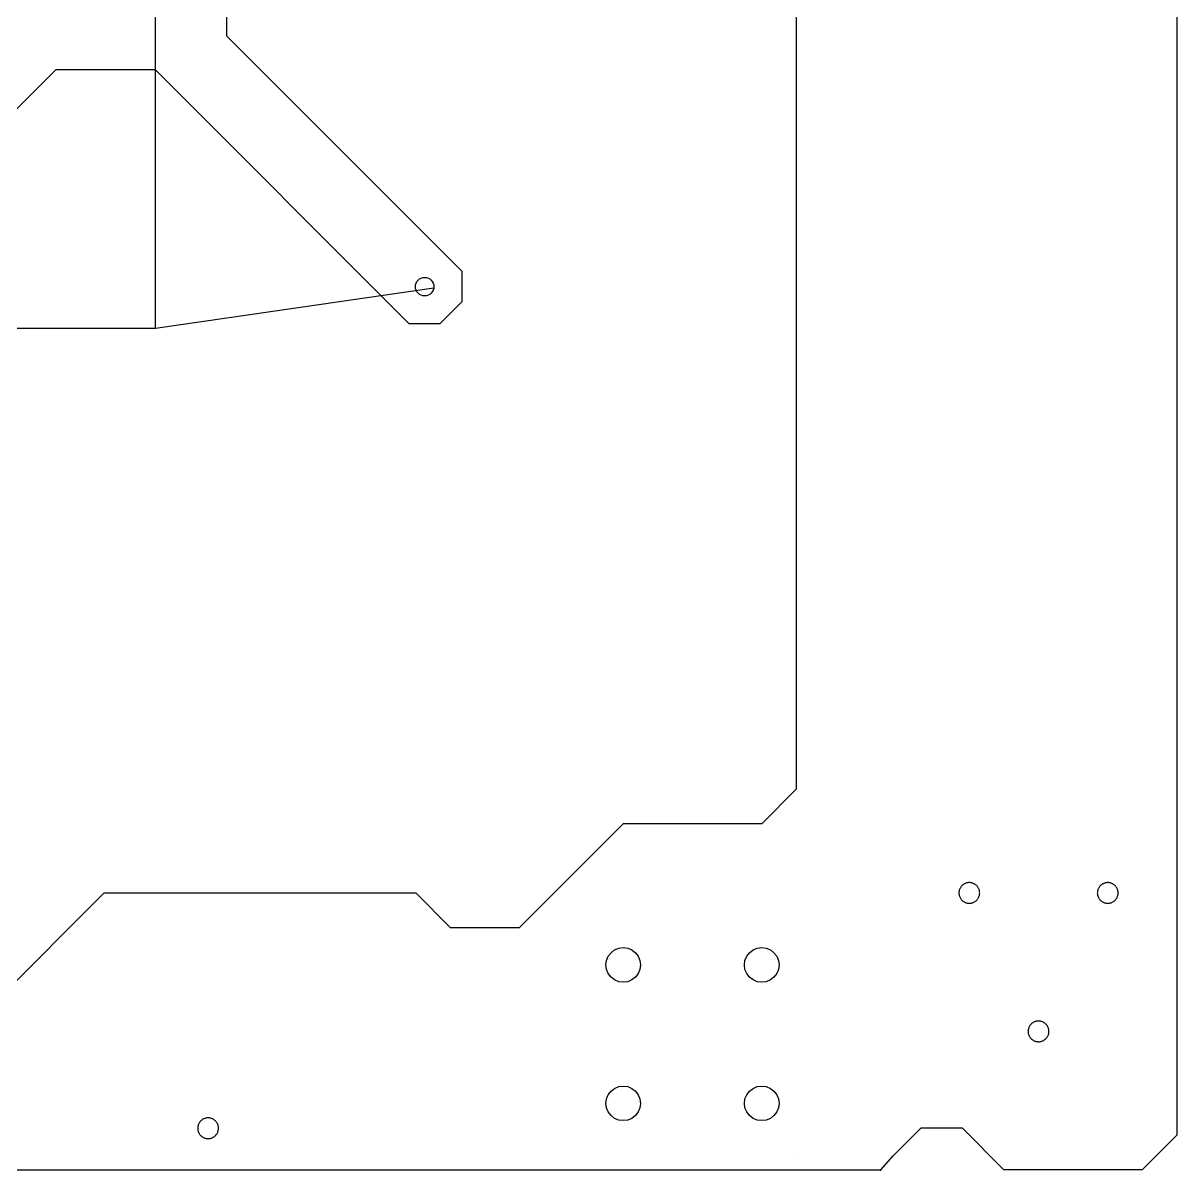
# Model space of a CAD drawing. Header units: millimetres. Extents: x -207 to 207, y -207 to 207.
# Drawn here: x 20.4 to 206.8, y -207 to -21.6 of the extents above; entities that cross this region are included whole.
import ezdxf

# ---------------------------------------------------------------- set-up
doc = ezdxf.new("R2010")
doc.units = ezdxf.units.MM
doc.layers.get('0').update_dxf_attribs({"true_color": 0xffffff})
doc.layers.add('diry a zavity', color=5, linetype='Continuous', lineweight=25, true_color=0x0000ff)
doc.layers.add('M3', color=3, linetype='Continuous', lineweight=25, true_color=0x00ff00)

msp = doc.modelspace()

# ---------------------------------------------------------------- linework, layer by layer
for p, q in [((206.82, 201.23), (206.82, -201.23)), ((145.33, 156.51), (145.33, -145.33)), ((53.29, -0.82), (53.29, -23.67)), ((53.29, -23.67), (91.29, -61.67)), ((25.69, -29.16), (-15.31, -70.16)), ((41.8, -29.16), (25.69, -29.16)), ((82.8, -70.16), (41.8, -29.16)), ((91.29, -61.67), (91.29, -66.64)), ((91.29, -66.64), (87.77, -70.16)), ((87.77, -70.16), (82.8, -70.16)), ((145.33, -145.33), (139.74, -150.92)), ((117.38, -150.92), (100.61, -167.69)), ((139.74, -150.92), (117.38, -150.92)), ((5.59, -190.05), (33.54, -162.1)), ((33.54, -162.1), (83.85, -162.1)), ((89.43, -167.69), (83.85, -162.1)), ((171.61, -161.99), (171.6, -162.1)), ((171.6, -162.1), (171.61, -162.21)), ((171.62, -161.88), (171.61, -161.99)), ((171.64, -161.77), (171.62, -161.88)), ((171.66, -161.67), (171.64, -161.77)), ((171.69, -161.56), (171.66, -161.67)), ((171.73, -161.46), (171.69, -161.56)), ((171.78, -161.36), (171.73, -161.46)), ((171.83, -161.26), (171.78, -161.36)), ((171.89, -161.17), (171.83, -161.26)), ((171.95, -161.08), (171.89, -161.17)), ((172.02, -160.99), (171.95, -161.08)), ((172.09, -160.91), (172.02, -160.99)), ((172.17, -160.84), (172.09, -160.91)), ((172.26, -160.77), (172.17, -160.84)), ((172.35, -160.71), (172.26, -160.77)), ((172.44, -160.65), (172.35, -160.71)), ((172.54, -160.6), (172.44, -160.65)), ((172.64, -160.55), (172.54, -160.6)), ((172.74, -160.51), (172.64, -160.55)), ((172.85, -160.48), (172.74, -160.51)), ((172.95, -160.46), (172.85, -160.48)), ((173.06, -160.44), (172.95, -160.46)), ((173.17, -160.43), (173.06, -160.44)), ((173.28, -160.42), (173.17, -160.43)), ((173.39, -160.43), (173.28, -160.42)), ((173.5, -160.44), (173.39, -160.43)), ((173.61, -160.46), (173.5, -160.44)), ((173.71, -160.48), (173.61, -160.46)), ((173.82, -160.51), (173.71, -160.48)), ((173.92, -160.55), (173.82, -160.51)), ((174.02, -160.6), (173.92, -160.55)), ((174.12, -160.65), (174.02, -160.6)), ((174.21, -160.71), (174.12, -160.65)), ((174.3, -160.77), (174.21, -160.71)), ((174.39, -160.84), (174.3, -160.77)), ((174.47, -160.91), (174.39, -160.84)), ((174.54, -160.99), (174.47, -160.91)), ((174.61, -161.08), (174.54, -160.99)), ((174.67, -161.17), (174.61, -161.08)), ((174.73, -161.26), (174.67, -161.17)), ((174.78, -161.36), (174.73, -161.26)), ((174.83, -161.46), (174.78, -161.36)), ((174.87, -161.56), (174.83, -161.46)), ((174.9, -161.67), (174.87, -161.56)), ((174.92, -161.77), (174.9, -161.67)), ((174.94, -161.88), (174.92, -161.77)), ((174.95, -161.99), (174.94, -161.88)), ((174.96, -162.1), (174.95, -161.99)), ((174.95, -162.21), (174.96, -162.1)), ((193.97, -161.99), (193.96, -162.1)), ((193.96, -162.1), (193.97, -162.21)), ((193.98, -161.88), (193.97, -161.99)), ((193.99, -161.77), (193.98, -161.88)), ((194.02, -161.67), (193.99, -161.77)), ((194.05, -161.56), (194.02, -161.67)), ((194.09, -161.46), (194.05, -161.56)), ((194.13, -161.36), (194.09, -161.46)), ((194.19, -161.26), (194.13, -161.36)), ((194.24, -161.17), (194.19, -161.26)), ((194.31, -161.08), (194.24, -161.17)), ((194.38, -160.99), (194.31, -161.08)), ((194.45, -160.91), (194.38, -160.99)), ((194.53, -160.84), (194.45, -160.91)), ((194.62, -160.77), (194.53, -160.84)), ((194.71, -160.71), (194.62, -160.77)), ((194.8, -160.65), (194.71, -160.71)), ((194.9, -160.6), (194.8, -160.65)), ((195, -160.55), (194.9, -160.6)), ((195.1, -160.51), (195, -160.55)), ((195.2, -160.48), (195.1, -160.51)), ((195.31, -160.46), (195.2, -160.48)), ((195.42, -160.44), (195.31, -160.46)), ((195.53, -160.43), (195.42, -160.44)), ((195.64, -160.42), (195.53, -160.43)), ((195.75, -160.43), (195.64, -160.42)), ((195.86, -160.44), (195.75, -160.43)), ((195.97, -160.46), (195.86, -160.44)), ((196.07, -160.48), (195.97, -160.46)), ((196.18, -160.51), (196.07, -160.48)), ((196.28, -160.55), (196.18, -160.51)), ((196.38, -160.6), (196.28, -160.55)), ((196.48, -160.65), (196.38, -160.6)), ((196.57, -160.71), (196.48, -160.65)), ((196.66, -160.77), (196.57, -160.71)), ((196.74, -160.84), (196.66, -160.77)), ((196.82, -160.91), (196.74, -160.84)), ((196.9, -160.99), (196.82, -160.91)), ((196.97, -161.08), (196.9, -160.99)), ((197.03, -161.17), (196.97, -161.08)), ((197.09, -161.26), (197.03, -161.17)), ((197.14, -161.36), (197.09, -161.26)), ((197.19, -161.46), (197.14, -161.36)), ((197.23, -161.56), (197.19, -161.46)), ((197.26, -161.67), (197.23, -161.56)), ((197.28, -161.77), (197.26, -161.67)), ((197.3, -161.88), (197.28, -161.77)), ((197.31, -161.99), (197.3, -161.88)), ((197.32, -162.1), (197.31, -161.99)), ((197.31, -162.21), (197.32, -162.1)), ((171.61, -162.21), (171.62, -162.32)), ((171.62, -162.32), (171.64, -162.43)), ((171.64, -162.43), (171.66, -162.53)), ((171.66, -162.53), (171.69, -162.64)), ((171.69, -162.64), (171.73, -162.74)), ((171.73, -162.74), (171.78, -162.84)), ((171.78, -162.84), (171.83, -162.94)), ((171.83, -162.94), (171.89, -163.03)), ((171.89, -163.03), (171.95, -163.12)), ((171.95, -163.12), (172.02, -163.21)), ((172.02, -163.21), (172.09, -163.29)), ((172.09, -163.29), (172.17, -163.36)), ((172.17, -163.36), (172.26, -163.43)), ((172.26, -163.43), (172.35, -163.49)), ((172.35, -163.49), (172.44, -163.55)), ((172.44, -163.55), (172.54, -163.6)), ((172.54, -163.6), (172.64, -163.65)), ((172.64, -163.65), (172.74, -163.69)), ((172.74, -163.69), (172.85, -163.72)), ((172.85, -163.72), (172.95, -163.75)), ((172.95, -163.75), (173.06, -163.76)), ((173.06, -163.76), (173.17, -163.77)), ((173.17, -163.77), (173.28, -163.78)), ((173.28, -163.78), (173.39, -163.77)), ((173.39, -163.77), (173.5, -163.76)), ((173.5, -163.76), (173.61, -163.75)), ((173.61, -163.75), (173.71, -163.72)), ((173.71, -163.72), (173.82, -163.69)), ((173.82, -163.69), (173.92, -163.65)), ((173.92, -163.65), (174.02, -163.6)), ((174.02, -163.6), (174.12, -163.55)), ((174.12, -163.55), (174.21, -163.49)), ((174.21, -163.49), (174.3, -163.43)), ((174.3, -163.43), (174.39, -163.36)), ((174.39, -163.36), (174.47, -163.29)), ((174.47, -163.29), (174.54, -163.21)), ((174.54, -163.21), (174.61, -163.12)), ((174.61, -163.12), (174.67, -163.03)), ((174.67, -163.03), (174.73, -162.94)), ((174.73, -162.94), (174.78, -162.84)), ((174.78, -162.84), (174.83, -162.74)), ((174.83, -162.74), (174.87, -162.64)), ((174.87, -162.64), (174.9, -162.53)), ((174.9, -162.53), (174.92, -162.43)), ((174.92, -162.43), (174.94, -162.32)), ((174.94, -162.32), (174.95, -162.21)), ((193.97, -162.21), (193.98, -162.32)), ((193.98, -162.32), (193.99, -162.43)), ((193.99, -162.43), (194.02, -162.53)), ((194.02, -162.53), (194.05, -162.64)), ((194.05, -162.64), (194.09, -162.74)), ((194.09, -162.74), (194.13, -162.84)), ((194.13, -162.84), (194.19, -162.94)), ((194.19, -162.94), (194.24, -163.03)), ((194.24, -163.03), (194.31, -163.12)), ((194.31, -163.12), (194.38, -163.21)), ((194.38, -163.21), (194.45, -163.29)), ((194.45, -163.29), (194.53, -163.36)), ((194.53, -163.36), (194.62, -163.43)), ((194.62, -163.43), (194.71, -163.49)), ((194.71, -163.49), (194.8, -163.55)), ((194.8, -163.55), (194.9, -163.6)), ((194.9, -163.6), (195, -163.65)), ((195, -163.65), (195.1, -163.69)), ((195.1, -163.69), (195.2, -163.72)), ((195.2, -163.72), (195.31, -163.75)), ((195.31, -163.75), (195.42, -163.76)), ((195.42, -163.76), (195.53, -163.77)), ((195.53, -163.77), (195.64, -163.78)), ((195.64, -163.78), (195.75, -163.77)), ((195.75, -163.77), (195.86, -163.76)), ((195.86, -163.76), (195.97, -163.75)), ((195.97, -163.75), (196.07, -163.72)), ((196.07, -163.72), (196.18, -163.69)), ((196.18, -163.69), (196.28, -163.65)), ((196.28, -163.65), (196.38, -163.6)), ((196.38, -163.6), (196.48, -163.55)), ((196.48, -163.55), (196.57, -163.49)), ((196.57, -163.49), (196.66, -163.43)), ((196.66, -163.43), (196.74, -163.36)), ((196.74, -163.36), (196.82, -163.29)), ((196.82, -163.29), (196.9, -163.21)), ((196.9, -163.21), (196.97, -163.12)), ((196.97, -163.12), (197.03, -163.03)), ((197.03, -163.03), (197.09, -162.94)), ((197.09, -162.94), (197.14, -162.84)), ((197.14, -162.84), (197.19, -162.74)), ((197.19, -162.74), (197.23, -162.64)), ((197.23, -162.64), (197.26, -162.53)), ((197.26, -162.53), (197.28, -162.43)), ((197.28, -162.43), (197.3, -162.32)), ((197.3, -162.32), (197.31, -162.21)), ((89.43, -167.69), (100.61, -167.69)), ((115.41, -171.75), (115.99, -171.31)), ((115.99, -171.31), (116.66, -171.03)), ((116.66, -171.03), (117.38, -170.93)), ((117.38, -170.93), (118.11, -171.03)), ((118.11, -171.03), (118.78, -171.31)), ((118.78, -171.31), (119.36, -171.75)), ((137.77, -171.75), (138.34, -171.31)), ((138.34, -171.31), (139.02, -171.03)), ((139.02, -171.03), (139.74, -170.93)), ((139.74, -170.93), (140.47, -171.03)), ((140.47, -171.03), (141.14, -171.31)), ((141.14, -171.31), (141.72, -171.75)), ((114.59, -173.73), (114.68, -173)), ((114.68, -173), (114.96, -172.33)), ((114.96, -172.33), (115.41, -171.75)), ((119.36, -171.75), (119.8, -172.33)), ((119.8, -172.33), (120.08, -173)), ((120.08, -173), (120.18, -173.73)), ((136.95, -173.73), (137.04, -173)), ((137.04, -173), (137.32, -172.33)), ((137.32, -172.33), (137.77, -171.75)), ((141.72, -171.75), (142.16, -172.33)), ((142.16, -172.33), (142.44, -173)), ((142.44, -173), (142.54, -173.73)), ((114.68, -174.45), (114.59, -173.73)), ((114.96, -175.12), (114.68, -174.45)), ((115.41, -175.7), (114.96, -175.12)), ((119.8, -175.12), (119.36, -175.7)), ((120.08, -174.45), (119.8, -175.12)), ((120.18, -173.73), (120.08, -174.45)), ((137.04, -174.45), (136.95, -173.73)), ((137.32, -175.12), (137.04, -174.45)), ((137.77, -175.7), (137.32, -175.12)), ((142.16, -175.12), (141.72, -175.7)), ((142.44, -174.45), (142.16, -175.12)), ((142.54, -173.73), (142.44, -174.45)), ((115.99, -176.15), (115.41, -175.7)), ((116.66, -176.43), (115.99, -176.15)), ((117.38, -176.52), (116.66, -176.43)), ((118.11, -176.43), (117.38, -176.52)), ((118.78, -176.15), (118.11, -176.43)), ((119.36, -175.7), (118.78, -176.15)), ((138.34, -176.15), (137.77, -175.7)), ((139.02, -176.43), (138.34, -176.15)), ((139.74, -176.52), (139.02, -176.43)), ((140.47, -176.43), (139.74, -176.52)), ((141.14, -176.15), (140.47, -176.43)), ((141.72, -175.7), (141.14, -176.15)), ((182.79, -184.35), (182.78, -184.46)), ((182.78, -184.46), (182.79, -184.57)), ((182.8, -184.24), (182.79, -184.35)), ((182.81, -184.13), (182.8, -184.24)), ((182.84, -184.03), (182.81, -184.13)), ((182.87, -183.92), (182.84, -184.03)), ((182.91, -183.82), (182.87, -183.92)), ((182.96, -183.72), (182.91, -183.82)), ((183.01, -183.62), (182.96, -183.72)), ((183.06, -183.53), (183.01, -183.62)), ((183.13, -183.44), (183.06, -183.53)), ((183.2, -183.35), (183.13, -183.44)), ((183.27, -183.27), (183.2, -183.35)), ((183.35, -183.2), (183.27, -183.27)), ((183.44, -183.13), (183.35, -183.2)), ((183.53, -183.06), (183.44, -183.13)), ((183.62, -183.01), (183.53, -183.06)), ((183.72, -182.96), (183.62, -183.01)), ((183.82, -182.91), (183.72, -182.96)), ((183.92, -182.87), (183.82, -182.91)), ((184.03, -182.84), (183.92, -182.87)), ((184.13, -182.81), (184.03, -182.84)), ((184.24, -182.8), (184.13, -182.81)), ((184.35, -182.79), (184.24, -182.8)), ((184.46, -182.78), (184.35, -182.79)), ((184.57, -182.79), (184.46, -182.78)), ((184.68, -182.8), (184.57, -182.79)), ((184.79, -182.81), (184.68, -182.8)), ((184.89, -182.84), (184.79, -182.81)), ((185, -182.87), (184.89, -182.84)), ((185.1, -182.91), (185, -182.87)), ((185.2, -182.96), (185.1, -182.91)), ((185.3, -183.01), (185.2, -182.96)), ((185.39, -183.06), (185.3, -183.01)), ((185.48, -183.13), (185.39, -183.06)), ((185.56, -183.2), (185.48, -183.13)), ((185.65, -183.27), (185.56, -183.2)), ((185.72, -183.35), (185.65, -183.27)), ((185.79, -183.44), (185.72, -183.35)), ((185.85, -183.53), (185.79, -183.44)), ((185.91, -183.62), (185.85, -183.53)), ((185.96, -183.72), (185.91, -183.62)), ((186.01, -183.82), (185.96, -183.72)), ((186.05, -183.92), (186.01, -183.82)), ((186.08, -184.03), (186.05, -183.92)), ((186.1, -184.13), (186.08, -184.03)), ((186.12, -184.24), (186.1, -184.13)), ((186.13, -184.35), (186.12, -184.24)), ((186.14, -184.46), (186.13, -184.35)), ((186.13, -184.57), (186.14, -184.46)), ((182.79, -184.57), (182.8, -184.68)), ((182.8, -184.68), (182.81, -184.79)), ((182.81, -184.79), (182.84, -184.89)), ((182.84, -184.89), (182.87, -185)), ((182.87, -185), (182.91, -185.1)), ((182.91, -185.1), (182.96, -185.2)), ((182.96, -185.2), (183.01, -185.3)), ((183.01, -185.3), (183.06, -185.39)), ((183.06, -185.39), (183.13, -185.48)), ((183.13, -185.48), (183.2, -185.56)), ((183.2, -185.56), (183.27, -185.65)), ((183.27, -185.65), (183.35, -185.72)), ((183.35, -185.72), (183.44, -185.79)), ((183.44, -185.79), (183.53, -185.85)), ((183.53, -185.85), (183.62, -185.91)), ((183.62, -185.91), (183.72, -185.96)), ((183.72, -185.96), (183.82, -186.01)), ((183.82, -186.01), (183.92, -186.05)), ((183.92, -186.05), (184.03, -186.08)), ((184.03, -186.08), (184.13, -186.1)), ((184.13, -186.1), (184.24, -186.12)), ((184.24, -186.12), (184.35, -186.13)), ((184.35, -186.13), (184.46, -186.14)), ((184.46, -186.14), (184.57, -186.13)), ((184.57, -186.13), (184.68, -186.12)), ((184.68, -186.12), (184.79, -186.1)), ((184.79, -186.1), (184.89, -186.08)), ((184.89, -186.08), (185, -186.05)), ((185, -186.05), (185.1, -186.01)), ((185.1, -186.01), (185.2, -185.96)), ((185.2, -185.96), (185.3, -185.91)), ((185.3, -185.91), (185.39, -185.85)), ((185.39, -185.85), (185.48, -185.79)), ((185.48, -185.79), (185.56, -185.72)), ((185.56, -185.72), (185.65, -185.65)), ((185.65, -185.65), (185.72, -185.56)), ((185.72, -185.56), (185.79, -185.48)), ((185.79, -185.48), (185.85, -185.39)), ((185.85, -185.39), (185.91, -185.3)), ((185.91, -185.3), (185.96, -185.2)), ((185.96, -185.2), (186.01, -185.1)), ((186.01, -185.1), (186.05, -185)), ((186.05, -185), (186.08, -184.89)), ((186.08, -184.89), (186.1, -184.79)), ((186.1, -184.79), (186.12, -184.68)), ((186.12, -184.68), (186.13, -184.57)), ((115.41, -194.11), (115.99, -193.67)), ((115.99, -193.67), (116.66, -193.39)), ((116.66, -193.39), (117.38, -193.29)), ((117.38, -193.29), (118.11, -193.39)), ((118.11, -193.39), (118.78, -193.67)), ((118.78, -193.67), (119.36, -194.11)), ((137.77, -194.11), (138.34, -193.67)), ((138.34, -193.67), (139.02, -193.39)), ((139.02, -193.39), (139.74, -193.29)), ((139.74, -193.29), (140.47, -193.39)), ((140.47, -193.39), (141.14, -193.67)), ((141.14, -193.67), (141.72, -194.11)), ((114.59, -196.09), (114.68, -195.36)), ((114.68, -195.36), (114.96, -194.69)), ((114.96, -194.69), (115.41, -194.11)), ((119.36, -194.11), (119.8, -194.69)), ((119.8, -194.69), (120.08, -195.36)), ((120.08, -195.36), (120.18, -196.09)), ((136.95, -196.09), (137.04, -195.36)), ((137.04, -195.36), (137.32, -194.69)), ((137.32, -194.69), (137.77, -194.11)), ((141.72, -194.11), (142.16, -194.69)), ((142.16, -194.69), (142.44, -195.36)), ((142.44, -195.36), (142.54, -196.09)), ((114.68, -196.81), (114.59, -196.09)), ((114.96, -197.48), (114.68, -196.81)), ((115.41, -198.06), (114.96, -197.48)), ((119.8, -197.48), (119.36, -198.06)), ((120.08, -196.81), (119.8, -197.48)), ((120.18, -196.09), (120.08, -196.81)), ((137.04, -196.81), (136.95, -196.09)), ((137.32, -197.48), (137.04, -196.81)), ((137.77, -198.06), (137.32, -197.48)), ((142.16, -197.48), (141.72, -198.06)), ((142.44, -196.81), (142.16, -197.48)), ((142.54, -196.09), (142.44, -196.81)), ((48.8, -199.37), (48.76, -199.47)), ((48.85, -199.27), (48.8, -199.37)), ((48.91, -199.18), (48.85, -199.27)), ((48.98, -199.09), (48.91, -199.18)), ((49.05, -199), (48.98, -199.09)), ((49.12, -198.92), (49.05, -199)), ((49.2, -198.85), (49.12, -198.92)), ((49.29, -198.78), (49.2, -198.85)), ((49.38, -198.72), (49.29, -198.78)), ((49.47, -198.66), (49.38, -198.72)), ((49.57, -198.61), (49.47, -198.66)), ((49.67, -198.56), (49.57, -198.61)), ((49.77, -198.52), (49.67, -198.56)), ((49.87, -198.49), (49.77, -198.52)), ((49.98, -198.47), (49.87, -198.49)), ((50.09, -198.45), (49.98, -198.47)), ((50.2, -198.44), (50.09, -198.45)), ((50.31, -198.43), (50.2, -198.44)), ((50.42, -198.44), (50.31, -198.43)), ((50.53, -198.45), (50.42, -198.44)), ((50.63, -198.47), (50.53, -198.45)), ((50.74, -198.49), (50.63, -198.47)), ((50.85, -198.52), (50.74, -198.49)), ((50.95, -198.56), (50.85, -198.52)), ((51.05, -198.61), (50.95, -198.56)), ((51.15, -198.66), (51.05, -198.61)), ((51.24, -198.72), (51.15, -198.66)), ((51.33, -198.78), (51.24, -198.72)), ((51.41, -198.85), (51.33, -198.78)), ((51.49, -198.92), (51.41, -198.85)), ((51.57, -199), (51.49, -198.92)), ((51.64, -199.09), (51.57, -199)), ((51.7, -199.18), (51.64, -199.09)), ((51.76, -199.27), (51.7, -199.18)), ((51.81, -199.37), (51.76, -199.27)), ((51.86, -199.47), (51.81, -199.37)), ((115.99, -198.51), (115.41, -198.06)), ((116.66, -198.79), (115.99, -198.51)), ((117.38, -198.88), (116.66, -198.79)), ((118.11, -198.79), (117.38, -198.88)), ((118.78, -198.51), (118.11, -198.79)), ((119.36, -198.06), (118.78, -198.51)), ((138.34, -198.51), (137.77, -198.06)), ((139.02, -198.79), (138.34, -198.51)), ((139.74, -198.88), (139.02, -198.79)), ((140.47, -198.79), (139.74, -198.88)), ((141.14, -198.51), (140.47, -198.79)), ((141.72, -198.06), (141.14, -198.51)), ((48.64, -199.89), (48.63, -200)), ((48.63, -200), (48.63, -200.11)), ((48.63, -200.11), (48.63, -200.22)), ((48.63, -200.22), (48.64, -200.33)), ((48.66, -199.78), (48.64, -199.89)), ((48.64, -200.33), (48.66, -200.44)), ((48.69, -199.68), (48.66, -199.78)), ((48.66, -200.44), (48.69, -200.54)), ((48.72, -199.57), (48.69, -199.68)), ((48.69, -200.54), (48.72, -200.65)), ((48.76, -199.47), (48.72, -199.57)), ((48.72, -200.65), (48.76, -200.75)), ((48.76, -200.75), (48.8, -200.85)), ((48.8, -200.85), (48.85, -200.95)), ((48.85, -200.95), (48.91, -201.04)), ((48.91, -201.04), (48.98, -201.13)), ((48.98, -201.13), (49.05, -201.22)), ((49.05, -201.22), (49.12, -201.3)), ((49.12, -201.3), (49.2, -201.37)), ((51.41, -201.37), (51.49, -201.3)), ((51.49, -201.3), (51.57, -201.22)), ((51.57, -201.22), (51.64, -201.13)), ((51.64, -201.13), (51.7, -201.04)), ((51.7, -201.04), (51.76, -200.95)), ((51.76, -200.95), (51.81, -200.85)), ((51.81, -200.85), (51.86, -200.75)), ((51.89, -199.57), (51.86, -199.47)), ((51.86, -200.75), (51.89, -200.65)), ((51.93, -199.68), (51.89, -199.57)), ((51.89, -200.65), (51.93, -200.54)), ((51.95, -199.78), (51.93, -199.68)), ((51.93, -200.54), (51.95, -200.44)), ((51.97, -199.89), (51.95, -199.78)), ((51.95, -200.44), (51.97, -200.33)), ((51.98, -200), (51.97, -199.89)), ((51.97, -200.33), (51.98, -200.22)), ((51.98, -200.11), (51.98, -200)), ((51.98, -200.22), (51.98, -200.11)), ((165.45, -200.11), (160.98, -204.58)), ((172.16, -200.11), (165.45, -200.11)), ((172.16, -200.11), (178.87, -206.82)), ((206.82, -201.23), (201.23, -206.82)), ((49.2, -201.37), (49.29, -201.44)), ((49.29, -201.44), (49.38, -201.5)), ((49.38, -201.5), (49.47, -201.56)), ((49.47, -201.56), (49.57, -201.61)), ((49.57, -201.61), (49.67, -201.66)), ((49.67, -201.66), (49.77, -201.7)), ((49.77, -201.7), (49.87, -201.73)), ((49.87, -201.73), (49.98, -201.76)), ((49.98, -201.76), (50.09, -201.77)), ((50.09, -201.77), (50.2, -201.78)), ((50.2, -201.78), (50.31, -201.79)), ((50.31, -201.79), (50.42, -201.78)), ((50.42, -201.78), (50.53, -201.77)), ((50.53, -201.77), (50.63, -201.76)), ((50.63, -201.76), (50.74, -201.73)), ((50.74, -201.73), (50.85, -201.7)), ((50.85, -201.7), (50.95, -201.66)), ((50.95, -201.66), (51.05, -201.61)), ((51.05, -201.61), (51.15, -201.56)), ((51.15, -201.56), (51.24, -201.5)), ((51.24, -201.5), (51.33, -201.44)), ((51.33, -201.44), (51.41, -201.37)), ((145.33, -204.58), (145.33, -204.58)), ((145.33, -204.58), (145.33, -204.58)), ((159, -206.82), (160.98, -204.58)), ((-158.2, -206.82), (159, -206.82)), ((159, -207), (159, -206.82)), ((201.23, -206.82), (178.87, -206.82))]:
    msp.add_line(p, q)
at = {"layer": 'diry a zavity', "color": 3, "true_color": 0x00ff00}
for p, q in [((41.79, -70.85), (41.79, 29.15)), ((41.79, -70.85), (86.79, -64.35)), ((-18.21, -70.85), (41.79, -70.85))]:
    msp.add_line(p, q, dxfattribs=at)
at = {"layer": 'M3'}
msp.add_circle((85.29, -64.16), 1.5, dxfattribs=at)

doc.saveas('drawing.dxf')
